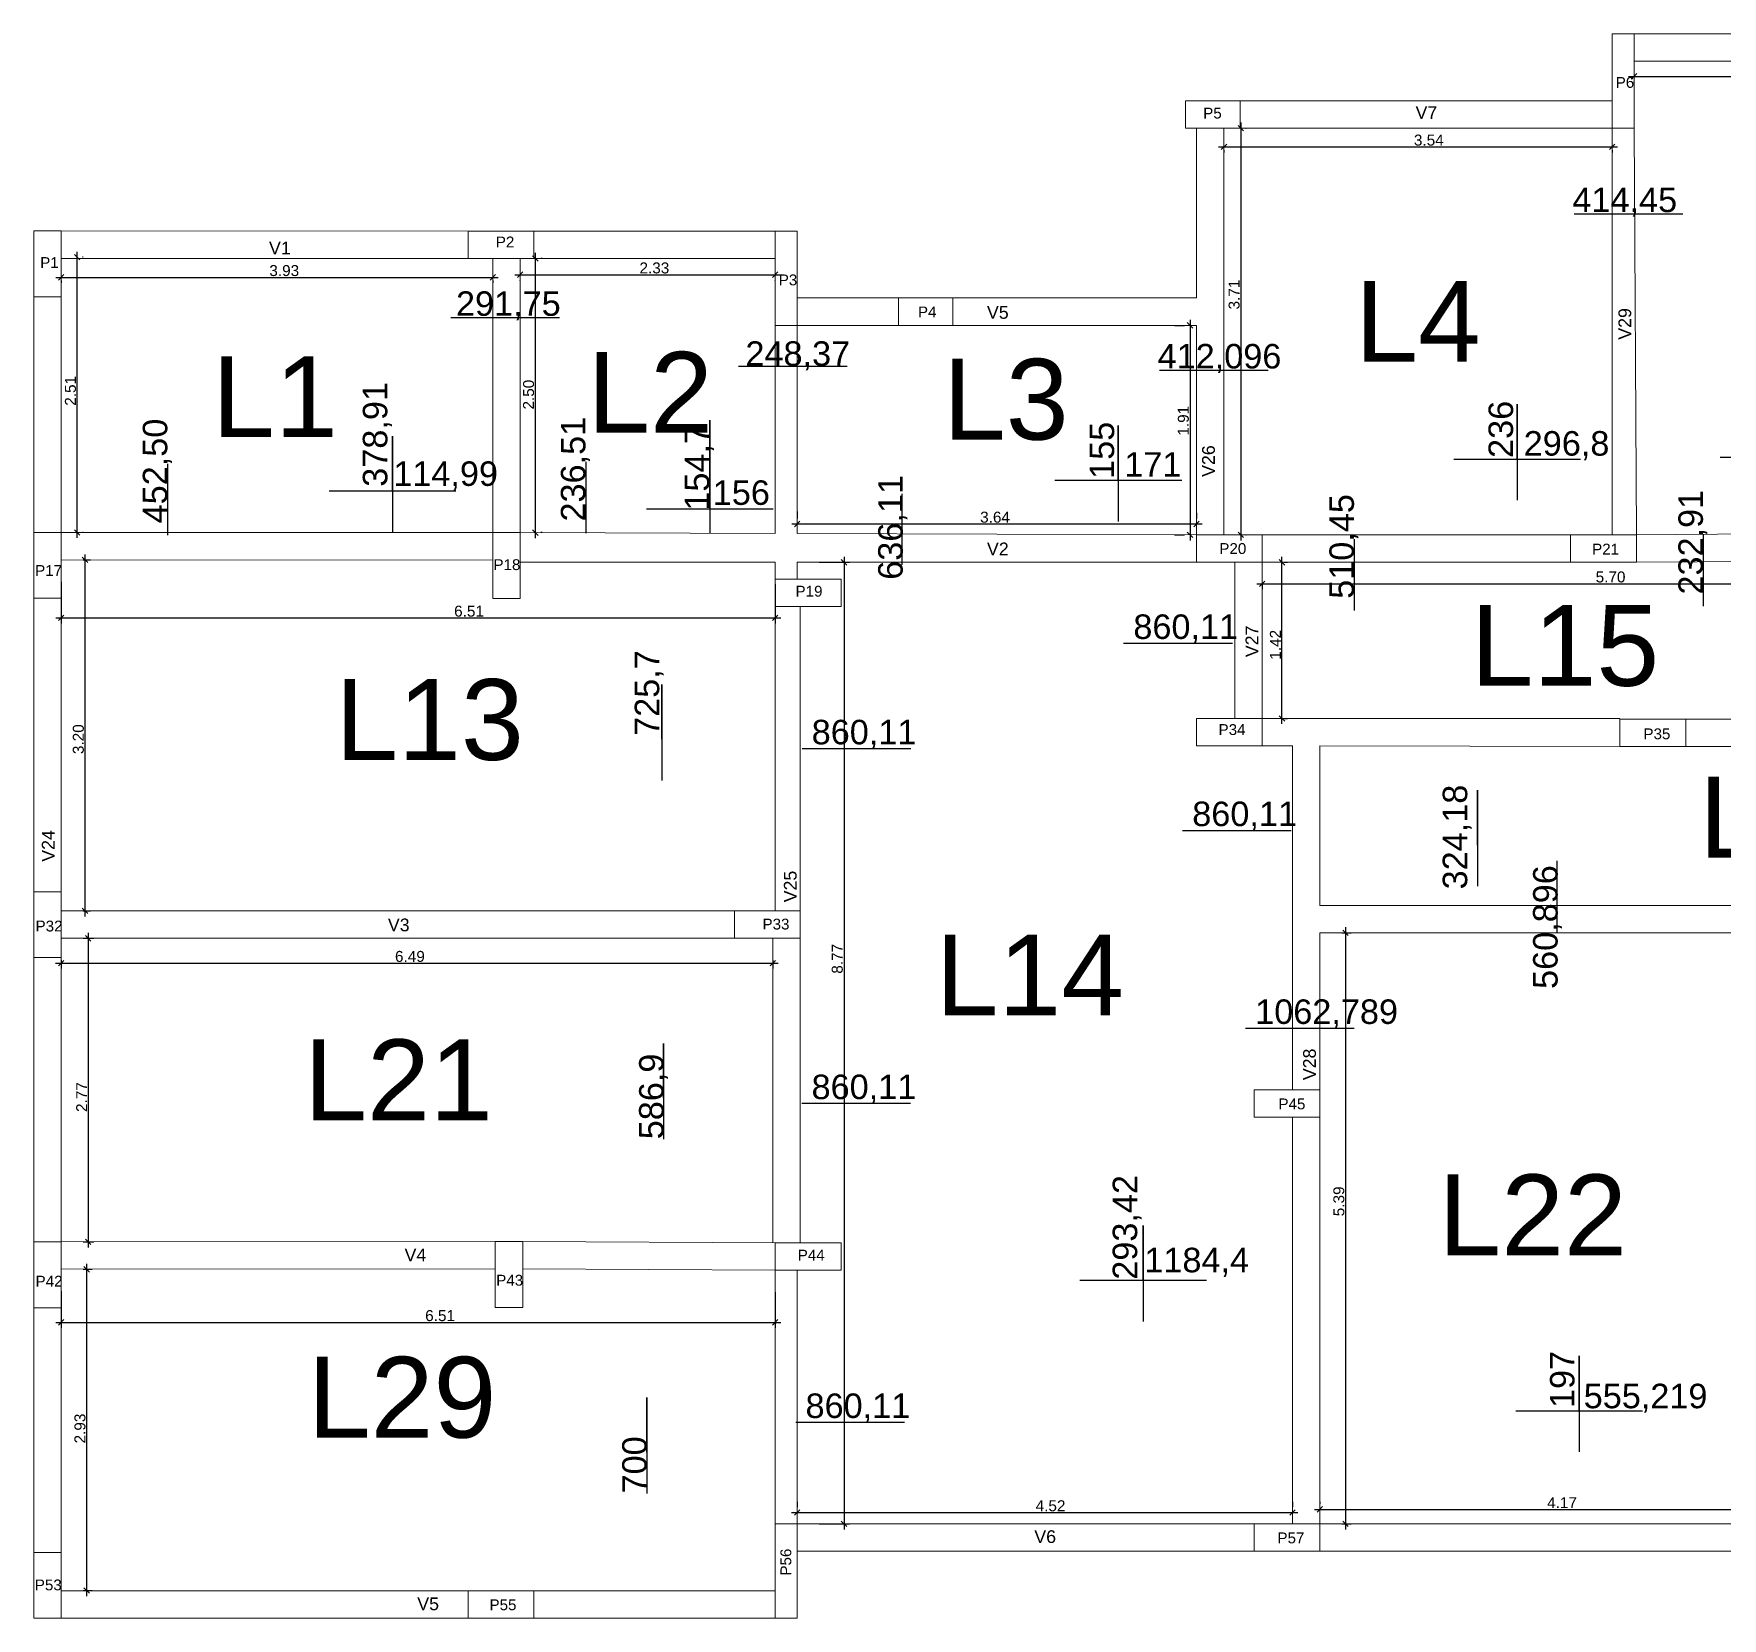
# Model space of a CAD drawing. Header units: millimetres. Extents: x 2878 to 6301, y 540 to 1980.
# Drawn here: x 2911.97 to 2927.36, y 641.47 to 655.93 of the extents above; entities that cross this region are included whole.
import ezdxf

# ---------------------------------------------------------------- set-up
doc = ezdxf.new("R2010")
doc.units = ezdxf.units.MM
doc.header["$LTSCALE"] = 4
for name, color, linetype, lineweight in [('ALVENARIA', 4, 'Continuous', 20), ('COTAS', 35, 'Continuous', 5), ('PILAR', 1, 'Continuous', 5), ('TEXTO', 5, 'Continuous', 20)]:
    doc.layers.add(name, color=color, linetype=linetype, lineweight=lineweight)
doc.layers.add('LINHA DE MOMENTOS', color=42, linetype='Continuous')
doc.styles.get("Standard").update_dxf_attribs({"font": 'arial.ttf'})
doc.dimstyles.new('ISO-25', dxfattribs={"dimscale": 0, "dimtxt": 0.1, "dimasz": 0.05, "dimexe": 0.05, "dimexo": 0.2, "dimgap": 0.01, "dimtad": 1, "dimzin": 4, "dimdsep": 46, "dimtxsty": 'Standard', "dimblk": 'OBLIQUE', "dimcen": 0.1, "dimdle": 0.05, "dimclrt": 256, "dimadec": 0, "dimazin": 0, "dimtfac": 1, "dimtix": 1, "dimtofl": 0, "dimtmove": 0, "dimatfit": 3, "dimfxl": 1, "dimtfillclr": 256, "dimarcsym": 0})

# ---------------------------------------------------------------- blocks, each defined once
blk = doc.blocks.new('PILAR')
at = {"layer": 'PILAR', "ltscale": 0.01}
blk.add_lwpolyline([(-0.15, 0), (0.1, 0), (0.1, -0.6), (-0.15, -0.6)], close=True, dxfattribs=at)
blk = doc.blocks.new('_Oblique')
at = {"color": 0, "linetype": 'ByBlock', "lineweight": -2}
blk.add_line((-0.5, -0.5), (0.5, 0.5), dxfattribs=at)
blk = doc.blocks.new('*D673')
at = {"layer": 'COTAS', "color": 0, "lineweight": -2, "transparency": 16777216}
for p, q in [((2912.17, 653.704), (2916.205, 653.704)), ((2912.22, 653.676), (2912.22, 653.654)), ((2916.155, 653.676), (2916.155, 653.654))]:
    blk.add_line(p, q, dxfattribs=at)
at = {"layer": 'Defpoints', "color": 0, "transparency": 16777216}
for p in [(2912.22, 653.876), (2916.155, 653.876), (2916.155, 653.704)]:
    blk.add_point(p, dxfattribs=at)
at = {"layer": 'COTAS', "color": 0, "lineweight": -2, "transparency": 16777216, "xscale": 0.05, "yscale": 0.05, "zscale": 0.05, "rotation": 180}
blk.add_blockref('_Oblique', (2912.22, 653.704), dxfattribs=at)
at = {"layer": 'COTAS', "color": 0, "lineweight": -2, "transparency": 16777216, "xscale": 0.05, "yscale": 0.05, "zscale": 0.05}
blk.add_blockref('_Oblique', (2916.155, 653.704), dxfattribs=at)
at = {"layer": 'COTAS', "transparency": 16777216, "insert": (2914.253, 653.765), "char_height": 0.1, "attachment_point": 5}
blk.add_mtext('3.93', dxfattribs=at)
blk = doc.blocks.new('*D674')
at = {"layer": 'COTAS', "color": 0, "lineweight": -2, "transparency": 16777216}
for p, q in [((2912.365, 651.327), (2912.365, 653.938)), ((2912.42, 653.888), (2912.415, 653.888)), ((2912.42, 651.377), (2912.415, 651.377))]:
    blk.add_line(p, q, dxfattribs=at)
at = {"layer": 'Defpoints', "color": 0, "transparency": 16777216}
for p in [(2912.22, 653.888), (2912.365, 653.888), (2912.22, 651.377)]:
    blk.add_point(p, dxfattribs=at)
at = {"layer": 'COTAS', "color": 0, "lineweight": -2, "transparency": 16777216, "xscale": 0.05, "yscale": 0.05, "zscale": 0.05}
for p, rotation in [((2912.365, 653.888), 90), ((2912.365, 651.377), 270)]:
    blk.add_blockref('_Oblique', p, dxfattribs=dict(at, rotation=rotation))
at = {"layer": 'COTAS', "transparency": 16777216, "insert": (2912.304, 652.669), "char_height": 0.1, "attachment_point": 5, "rotation": 90}
blk.add_mtext('2.51', dxfattribs=at)
blk = doc.blocks.new('*D675')
at = {"layer": 'COTAS', "color": 0, "lineweight": -2, "transparency": 16777216}
for p, q in [((2916.355, 653.728), (2918.78, 653.728)), ((2916.405, 653.676), (2916.405, 653.678)), ((2918.73, 653.676), (2918.73, 653.678))]:
    blk.add_line(p, q, dxfattribs=at)
at = {"layer": 'Defpoints', "color": 0, "transparency": 16777216}
for p in [(2916.405, 653.876), (2918.73, 653.876), (2918.73, 653.728)]:
    blk.add_point(p, dxfattribs=at)
at = {"layer": 'COTAS', "color": 0, "lineweight": -2, "transparency": 16777216, "xscale": 0.05, "yscale": 0.05, "zscale": 0.05, "rotation": 180}
blk.add_blockref('_Oblique', (2916.405, 653.728), dxfattribs=at)
at = {"layer": 'COTAS', "color": 0, "lineweight": -2, "transparency": 16777216, "xscale": 0.05, "yscale": 0.05, "zscale": 0.05}
blk.add_blockref('_Oblique', (2918.73, 653.728), dxfattribs=at)
at = {"layer": 'COTAS', "transparency": 16777216, "insert": (2917.628, 653.789), "char_height": 0.1, "attachment_point": 5}
blk.add_mtext('2.33', dxfattribs=at)
blk = doc.blocks.new('*D676')
at = {"layer": 'COTAS', "color": 0, "lineweight": -2, "transparency": 16777216}
for p, q in [((2916.542, 653.926), (2916.542, 651.326)), ((2916.605, 653.876), (2916.592, 653.876)), ((2916.605, 651.376), (2916.592, 651.376))]:
    blk.add_line(p, q, dxfattribs=at)
at = {"layer": 'Defpoints', "color": 0, "transparency": 16777216}
for p in [(2916.405, 653.876), (2916.405, 651.376), (2916.542, 651.376)]:
    blk.add_point(p, dxfattribs=at)
at = {"layer": 'COTAS', "color": 0, "lineweight": -2, "transparency": 16777216, "xscale": 0.05, "yscale": 0.05, "zscale": 0.05}
for p, rotation in [((2916.542, 653.876), 90), ((2916.542, 651.376), 270)]:
    blk.add_blockref('_Oblique', p, dxfattribs=dict(at, rotation=rotation))
at = {"layer": 'COTAS', "transparency": 16777216, "insert": (2916.481, 652.634), "char_height": 0.1, "attachment_point": 5, "rotation": 90}
blk.add_mtext('2.50', dxfattribs=at)
blk = doc.blocks.new('*D677')
at = {"layer": 'COTAS', "color": 0, "lineweight": -2, "transparency": 16777216}
for p, q in [((2918.93, 651.568), (2918.93, 651.505)), ((2922.571, 651.555), (2922.571, 651.505)), ((2918.88, 651.455), (2922.621, 651.455))]:
    blk.add_line(p, q, dxfattribs=at)
at = {"layer": 'Defpoints', "color": 0, "transparency": 16777216}
for p in [(2918.93, 651.368), (2922.571, 651.455), (2922.571, 651.355)]:
    blk.add_point(p, dxfattribs=at)
at = {"layer": 'COTAS', "color": 0, "lineweight": -2, "transparency": 16777216, "xscale": 0.05, "yscale": 0.05, "zscale": 0.05, "rotation": 180}
blk.add_blockref('_Oblique', (2918.93, 651.455), dxfattribs=at)
at = {"layer": 'COTAS', "color": 0, "lineweight": -2, "transparency": 16777216, "xscale": 0.05, "yscale": 0.05, "zscale": 0.05}
blk.add_blockref('_Oblique', (2922.571, 651.455), dxfattribs=at)
at = {"layer": 'COTAS', "transparency": 16777216, "insert": (2920.734, 651.516), "char_height": 0.1, "attachment_point": 5}
blk.add_mtext('3.64', dxfattribs=at)
blk = doc.blocks.new('*D678')
at = {"layer": 'COTAS', "color": 0, "lineweight": -2, "transparency": 16777216}
for p, q in [((2922.371, 653.266), (2922.462, 653.266)), ((2922.512, 653.316), (2922.512, 651.305)), ((2922.37, 651.355), (2922.462, 651.355))]:
    blk.add_line(p, q, dxfattribs=at)
at = {"layer": 'Defpoints', "color": 0, "transparency": 16777216}
for p in [(2922.571, 653.266), (2922.512, 651.355), (2922.57, 651.355)]:
    blk.add_point(p, dxfattribs=at)
at = {"layer": 'COTAS', "color": 0, "lineweight": -2, "transparency": 16777216, "xscale": 0.05, "yscale": 0.05, "zscale": 0.05}
for p, rotation in [((2922.512, 653.266), 90), ((2922.512, 651.355), 270)]:
    blk.add_blockref('_Oblique', p, dxfattribs=dict(at, rotation=rotation))
at = {"layer": 'COTAS', "transparency": 16777216, "insert": (2922.451, 652.396), "char_height": 0.1, "attachment_point": 5, "rotation": 90}
blk.add_mtext('1.91', dxfattribs=at)
blk = doc.blocks.new('*D679')
at = {"layer": 'COTAS', "color": 0, "lineweight": -2, "transparency": 16777216}
for p, q in [((2922.771, 654.894), (2926.41, 654.894)), ((2922.821, 654.865), (2922.821, 654.844)), ((2926.36, 654.865), (2926.36, 654.844))]:
    blk.add_line(p, q, dxfattribs=at)
at = {"layer": 'Defpoints', "color": 0, "transparency": 16777216}
for p in [(2922.821, 655.065), (2926.36, 655.065), (2926.36, 654.894)]:
    blk.add_point(p, dxfattribs=at)
at = {"layer": 'COTAS', "color": 0, "lineweight": -2, "transparency": 16777216, "xscale": 0.05, "yscale": 0.05, "zscale": 0.05, "rotation": 180}
blk.add_blockref('_Oblique', (2922.821, 654.894), dxfattribs=at)
at = {"layer": 'COTAS', "color": 0, "lineweight": -2, "transparency": 16777216, "xscale": 0.05, "yscale": 0.05, "zscale": 0.05}
blk.add_blockref('_Oblique', (2926.36, 654.894), dxfattribs=at)
at = {"layer": 'COTAS', "transparency": 16777216, "insert": (2924.689, 654.955), "char_height": 0.1, "attachment_point": 5}
blk.add_mtext('3.54', dxfattribs=at)
blk = doc.blocks.new('*D680')
at = {"layer": 'COTAS', "color": 0, "lineweight": -2, "transparency": 16777216}
for p, q in [((2922.975, 655.115), (2922.975, 651.305)), ((2923.021, 655.065), (2923.025, 655.065)), ((2923.021, 651.355), (2923.025, 651.355))]:
    blk.add_line(p, q, dxfattribs=at)
at = {"layer": 'Defpoints', "color": 0, "transparency": 16777216}
for p in [(2922.821, 655.065), (2922.821, 651.355), (2922.975, 651.355)]:
    blk.add_point(p, dxfattribs=at)
at = {"layer": 'COTAS', "color": 0, "lineweight": -2, "transparency": 16777216, "xscale": 0.05, "yscale": 0.05, "zscale": 0.05}
for p, rotation in [((2922.975, 655.065), 90), ((2922.975, 651.355), 270)]:
    blk.add_blockref('_Oblique', p, dxfattribs=dict(at, rotation=rotation))
at = {"layer": 'COTAS', "transparency": 16777216, "insert": (2922.914, 653.547), "char_height": 0.1, "attachment_point": 5, "rotation": 90}
blk.add_mtext('3.71', dxfattribs=at)
blk = doc.blocks.new('*D681')
at = {"layer": 'COTAS', "color": 0, "lineweight": -2, "transparency": 16777216}
for p, q in [((2926.51, 655.537), (2928.935, 655.537)), ((2926.56, 655.475), (2926.56, 655.487)), ((2928.885, 655.475), (2928.885, 655.487))]:
    blk.add_line(p, q, dxfattribs=at)
at = {"layer": 'Defpoints', "color": 0, "transparency": 16777216}
for p in [(2926.56, 655.675), (2928.885, 655.675), (2928.885, 655.537)]:
    blk.add_point(p, dxfattribs=at)
at = {"layer": 'COTAS', "color": 0, "lineweight": -2, "transparency": 16777216, "xscale": 0.05, "yscale": 0.05, "zscale": 0.05, "rotation": 180}
blk.add_blockref('_Oblique', (2926.56, 655.537), dxfattribs=at)
at = {"layer": 'COTAS', "color": 0, "lineweight": -2, "transparency": 16777216, "xscale": 0.05, "yscale": 0.05, "zscale": 0.05}
blk.add_blockref('_Oblique', (2928.885, 655.537), dxfattribs=at)
at = {"layer": 'COTAS', "transparency": 16777216, "insert": (2927.806, 655.598), "char_height": 0.1, "attachment_point": 5}
blk.add_mtext('2.33', dxfattribs=at)
blk = doc.blocks.new('*D698')
at = {"layer": 'COTAS', "color": 0, "lineweight": -2, "transparency": 16777216}
for p, q in [((2918.879, 642.439), (2923.496, 642.439)), ((2918.929, 642.535), (2918.929, 642.489)), ((2923.446, 642.535), (2923.446, 642.489))]:
    blk.add_line(p, q, dxfattribs=at)
at = {"layer": 'Defpoints', "color": 0, "transparency": 16777216}
for p in [(2923.446, 642.439), (2918.929, 642.335), (2923.446, 642.335)]:
    blk.add_point(p, dxfattribs=at)
at = {"layer": 'COTAS', "color": 0, "lineweight": -2, "transparency": 16777216, "xscale": 0.05, "yscale": 0.05, "zscale": 0.05, "rotation": 180}
blk.add_blockref('_Oblique', (2918.929, 642.439), dxfattribs=at)
at = {"layer": 'COTAS', "color": 0, "lineweight": -2, "transparency": 16777216, "xscale": 0.05, "yscale": 0.05, "zscale": 0.05}
blk.add_blockref('_Oblique', (2923.446, 642.439), dxfattribs=at)
at = {"layer": 'COTAS', "transparency": 16777216, "insert": (2921.24, 642.5), "char_height": 0.1, "attachment_point": 5}
blk.add_mtext('4.52', dxfattribs=at)
blk = doc.blocks.new('*D699')
at = {"layer": 'COTAS', "color": 0, "lineweight": -2, "transparency": 16777216}
for p, q in [((2919.13, 651.105), (2919.407, 651.105)), ((2919.357, 651.155), (2919.357, 642.285)), ((2919.129, 642.335), (2919.407, 642.335))]:
    blk.add_line(p, q, dxfattribs=at)
at = {"layer": 'Defpoints', "color": 0, "transparency": 16777216}
for p in [(2918.93, 651.105), (2918.929, 642.335), (2919.357, 642.335)]:
    blk.add_point(p, dxfattribs=at)
at = {"layer": 'COTAS', "color": 0, "lineweight": -2, "transparency": 16777216, "xscale": 0.05, "yscale": 0.05, "zscale": 0.05}
for p, rotation in [((2919.357, 651.105), 90), ((2919.357, 642.335), 270)]:
    blk.add_blockref('_Oblique', p, dxfattribs=dict(at, rotation=rotation))
at = {"layer": 'COTAS', "transparency": 16777216, "insert": (2919.296, 647.489), "char_height": 0.1, "attachment_point": 5, "rotation": 90}
blk.add_mtext('8.77', dxfattribs=at)
blk = doc.blocks.new('*D704')
at = {"layer": 'COTAS', "color": 0, "lineweight": -2, "transparency": 16777216}
for p, q in [((2923.646, 642.468), (2927.911, 642.468)), ((2923.696, 642.535), (2923.696, 642.518)), ((2927.861, 642.535), (2927.861, 642.518))]:
    blk.add_line(p, q, dxfattribs=at)
at = {"layer": 'Defpoints', "color": 0, "transparency": 16777216}
for p in [(2927.861, 642.468), (2923.696, 642.335), (2927.861, 642.335)]:
    blk.add_point(p, dxfattribs=at)
at = {"layer": 'COTAS', "color": 0, "lineweight": -2, "transparency": 16777216, "xscale": 0.05, "yscale": 0.05, "zscale": 0.05, "rotation": 180}
blk.add_blockref('_Oblique', (2923.696, 642.468), dxfattribs=at)
at = {"layer": 'COTAS', "color": 0, "lineweight": -2, "transparency": 16777216, "xscale": 0.05, "yscale": 0.05, "zscale": 0.05}
blk.add_blockref('_Oblique', (2927.861, 642.468), dxfattribs=at)
at = {"layer": 'COTAS', "transparency": 16777216, "insert": (2925.904, 642.529), "char_height": 0.1, "attachment_point": 5}
blk.add_mtext('4.17', dxfattribs=at)
blk = doc.blocks.new('*D705')
at = {"layer": 'COTAS', "color": 0, "lineweight": -2, "transparency": 16777216}
for p, q in [((2923.896, 647.726), (2923.98, 647.726)), ((2923.93, 647.776), (2923.93, 642.285)), ((2923.896, 642.335), (2923.98, 642.335))]:
    blk.add_line(p, q, dxfattribs=at)
at = {"layer": 'Defpoints', "color": 0, "transparency": 16777216}
for p in [(2923.696, 647.726), (2923.696, 642.335), (2923.93, 642.335)]:
    blk.add_point(p, dxfattribs=at)
at = {"layer": 'COTAS', "color": 0, "lineweight": -2, "transparency": 16777216, "xscale": 0.05, "yscale": 0.05, "zscale": 0.05}
for p, rotation in [((2923.93, 647.726), 90), ((2923.93, 642.335), 270)]:
    blk.add_blockref('_Oblique', p, dxfattribs=dict(at, rotation=rotation))
at = {"layer": 'COTAS', "transparency": 16777216, "insert": (2923.869, 645.277), "char_height": 0.1, "attachment_point": 5, "rotation": 90}
blk.add_mtext('5.39', dxfattribs=at)
blk = doc.blocks.new('*D720')
at = {"layer": 'COTAS', "color": 0, "lineweight": -2, "transparency": 16777216}
for p, q in [((2912.22, 650.927), (2912.22, 650.548)), ((2918.73, 650.905), (2918.73, 650.548)), ((2912.17, 650.598), (2918.78, 650.598))]:
    blk.add_line(p, q, dxfattribs=at)
at = {"layer": 'Defpoints', "color": 0, "transparency": 16777216}
for p in [(2912.22, 651.127), (2918.73, 651.105), (2918.73, 650.598)]:
    blk.add_point(p, dxfattribs=at)
at = {"layer": 'COTAS', "color": 0, "lineweight": -2, "transparency": 16777216, "xscale": 0.05, "yscale": 0.05, "zscale": 0.05, "rotation": 180}
blk.add_blockref('_Oblique', (2912.22, 650.598), dxfattribs=at)
at = {"layer": 'COTAS', "color": 0, "lineweight": -2, "transparency": 16777216, "xscale": 0.05, "yscale": 0.05, "zscale": 0.05}
blk.add_blockref('_Oblique', (2918.73, 650.598), dxfattribs=at)
at = {"layer": 'COTAS', "transparency": 16777216, "insert": (2915.938, 650.659), "char_height": 0.1, "attachment_point": 5}
blk.add_mtext('6.51', dxfattribs=at)
blk = doc.blocks.new('*D721')
at = {"layer": 'COTAS', "color": 0, "lineweight": -2, "transparency": 16777216}
for p, q in [((2912.42, 651.127), (2912.487, 651.127)), ((2912.437, 647.876), (2912.437, 651.177)), ((2912.419, 647.926), (2912.487, 647.926))]:
    blk.add_line(p, q, dxfattribs=at)
at = {"layer": 'Defpoints', "color": 0, "transparency": 16777216}
for p in [(2912.22, 651.127), (2912.437, 651.127), (2912.219, 647.926)]:
    blk.add_point(p, dxfattribs=at)
at = {"layer": 'COTAS', "color": 0, "lineweight": -2, "transparency": 16777216, "xscale": 0.05, "yscale": 0.05, "zscale": 0.05}
for p, rotation in [((2912.437, 651.127), 90), ((2912.437, 647.926), 270)]:
    blk.add_blockref('_Oblique', p, dxfattribs=dict(at, rotation=rotation))
at = {"layer": 'COTAS', "transparency": 16777216, "insert": (2912.376, 649.492), "char_height": 0.1, "attachment_point": 5, "rotation": 90}
blk.add_mtext('3.20', dxfattribs=at)
blk = doc.blocks.new('*D724')
at = {"layer": 'COTAS', "color": 0, "lineweight": -2, "transparency": 16777216}
for p, q in [((2923.35, 649.631), (2923.35, 651.155)), ((2923.37, 651.105), (2923.4, 651.105)), ((2923.37, 649.681), (2923.4, 649.681))]:
    blk.add_line(p, q, dxfattribs=at)
at = {"layer": 'Defpoints', "color": 0, "transparency": 16777216}
for p in [(2923.17, 651.105), (2923.35, 651.105), (2923.17, 649.681)]:
    blk.add_point(p, dxfattribs=at)
at = {"layer": 'COTAS', "color": 0, "lineweight": -2, "transparency": 16777216, "xscale": 0.05, "yscale": 0.05, "zscale": 0.05}
for p, rotation in [((2923.35, 651.105), 90), ((2923.35, 649.681), 270)]:
    blk.add_blockref('_Oblique', p, dxfattribs=dict(at, rotation=rotation))
at = {"layer": 'COTAS', "transparency": 16777216, "insert": (2923.29, 650.353), "char_height": 0.1, "attachment_point": 5, "rotation": 90}
blk.add_mtext('1.42', dxfattribs=at)
blk = doc.blocks.new('*D725')
at = {"layer": 'COTAS', "color": 0, "lineweight": -2, "transparency": 16777216}
for p, q in [((2923.12, 650.909), (2928.923, 650.909)), ((2923.17, 650.905), (2923.17, 650.859)), ((2928.873, 650.923), (2928.873, 650.859))]:
    blk.add_line(p, q, dxfattribs=at)
at = {"layer": 'Defpoints', "color": 0, "transparency": 16777216}
for p in [(2923.17, 651.105), (2928.873, 651.123), (2928.873, 650.909)]:
    blk.add_point(p, dxfattribs=at)
at = {"layer": 'COTAS', "color": 0, "lineweight": -2, "transparency": 16777216, "xscale": 0.05, "yscale": 0.05, "zscale": 0.05, "rotation": 180}
blk.add_blockref('_Oblique', (2923.17, 650.909), dxfattribs=at)
at = {"layer": 'COTAS', "color": 0, "lineweight": -2, "transparency": 16777216, "xscale": 0.05, "yscale": 0.05, "zscale": 0.05}
blk.add_blockref('_Oblique', (2928.873, 650.909), dxfattribs=at)
at = {"layer": 'COTAS', "transparency": 16777216, "insert": (2926.346, 650.971), "char_height": 0.1, "attachment_point": 5}
blk.add_mtext('5.70', dxfattribs=at)
blk = doc.blocks.new('*D728')
at = {"layer": 'COTAS', "color": 0, "lineweight": -2, "transparency": 16777216}
for p, q in [((2912.419, 647.676), (2912.516, 647.676)), ((2912.466, 647.726), (2912.466, 644.857)), ((2912.42, 644.907), (2912.516, 644.907))]:
    blk.add_line(p, q, dxfattribs=at)
at = {"layer": 'Defpoints', "color": 0, "transparency": 16777216}
for p in [(2912.219, 647.676), (2912.22, 644.907), (2912.466, 644.907)]:
    blk.add_point(p, dxfattribs=at)
at = {"layer": 'COTAS', "color": 0, "lineweight": -2, "transparency": 16777216, "xscale": 0.05, "yscale": 0.05, "zscale": 0.05}
for p, rotation in [((2912.466, 647.676), 90), ((2912.466, 644.907), 270)]:
    blk.add_blockref('_Oblique', p, dxfattribs=dict(at, rotation=rotation))
at = {"layer": 'COTAS', "transparency": 16777216, "insert": (2912.406, 646.228), "char_height": 0.1, "attachment_point": 5, "rotation": 90}
blk.add_mtext('2.77', dxfattribs=at)
blk = doc.blocks.new('*D729')
at = {"layer": 'COTAS', "color": 0, "lineweight": -2, "transparency": 16777216}
for p, q in [((2912.169, 647.449), (2918.758, 647.449)), ((2912.219, 647.476), (2912.219, 647.399)), ((2918.708, 647.476), (2918.708, 647.399))]:
    blk.add_line(p, q, dxfattribs=at)
at = {"layer": 'Defpoints', "color": 0, "transparency": 16777216}
for p in [(2912.219, 647.676), (2918.708, 647.676), (2918.708, 647.449)]:
    blk.add_point(p, dxfattribs=at)
at = {"layer": 'COTAS', "color": 0, "lineweight": -2, "transparency": 16777216, "xscale": 0.05, "yscale": 0.05, "zscale": 0.05, "rotation": 180}
blk.add_blockref('_Oblique', (2912.219, 647.449), dxfattribs=at)
at = {"layer": 'COTAS', "color": 0, "lineweight": -2, "transparency": 16777216, "xscale": 0.05, "yscale": 0.05, "zscale": 0.05}
blk.add_blockref('_Oblique', (2918.708, 647.449), dxfattribs=at)
at = {"layer": 'COTAS', "transparency": 16777216, "insert": (2915.399, 647.51), "char_height": 0.1, "attachment_point": 5}
blk.add_mtext('6.49', dxfattribs=at)
blk = doc.blocks.new('*D730')
at = {"layer": 'COTAS', "color": 0, "lineweight": -2, "transparency": 16777216}
for p, q in [((2912.22, 644.457), (2912.22, 644.123)), ((2918.73, 644.45), (2918.73, 644.123)), ((2912.17, 644.173), (2918.78, 644.173))]:
    blk.add_line(p, q, dxfattribs=at)
at = {"layer": 'Defpoints', "color": 0, "transparency": 16777216}
for p in [(2912.22, 644.657), (2918.73, 644.65), (2918.73, 644.173)]:
    blk.add_point(p, dxfattribs=at)
at = {"layer": 'COTAS', "color": 0, "lineweight": -2, "transparency": 16777216, "xscale": 0.05, "yscale": 0.05, "zscale": 0.05, "rotation": 180}
blk.add_blockref('_Oblique', (2912.22, 644.173), dxfattribs=at)
at = {"layer": 'COTAS', "color": 0, "lineweight": -2, "transparency": 16777216, "xscale": 0.05, "yscale": 0.05, "zscale": 0.05}
blk.add_blockref('_Oblique', (2918.73, 644.173), dxfattribs=at)
at = {"layer": 'COTAS', "transparency": 16777216, "insert": (2915.674, 644.234), "char_height": 0.1, "attachment_point": 5}
blk.add_mtext('6.51', dxfattribs=at)
blk = doc.blocks.new('*D731')
at = {"layer": 'COTAS', "color": 0, "lineweight": -2, "transparency": 16777216}
for p, q in [((2912.42, 644.657), (2912.502, 644.657)), ((2912.452, 641.677), (2912.452, 644.707)), ((2912.42, 641.727), (2912.502, 641.727))]:
    blk.add_line(p, q, dxfattribs=at)
at = {"layer": 'Defpoints', "color": 0, "transparency": 16777216}
for p in [(2912.22, 644.657), (2912.452, 644.657), (2912.22, 641.727)]:
    blk.add_point(p, dxfattribs=at)
at = {"layer": 'COTAS', "color": 0, "lineweight": -2, "transparency": 16777216, "xscale": 0.05, "yscale": 0.05, "zscale": 0.05}
for p, rotation in [((2912.452, 644.657), 90), ((2912.452, 641.727), 270)]:
    blk.add_blockref('_Oblique', p, dxfattribs=dict(at, rotation=rotation))
at = {"layer": 'COTAS', "transparency": 16777216, "insert": (2912.391, 643.205), "char_height": 0.1, "attachment_point": 5, "rotation": 90}
blk.add_mtext('2.93', dxfattribs=at)

msp = doc.modelspace()

# ---------------------------------------------------------------- linework, layer by layer
at = {"layer": 'ALVENARIA'}
for p, q in [((2928.759, 655.925), (2926.56, 655.925)), ((2928.759, 655.675), (2926.56, 655.675)), ((2922.97, 655.315), (2926.36, 655.315)), ((2922.571, 653.516), (2922.571, 655.065)), ((2922.821, 651.355), (2922.821, 655.065)), ((2922.97, 655.065), (2926.36, 655.065)), ((2926.36, 655.065), (2926.36, 651.355)), ((2926.582, 651.355), (2926.56, 655.065)), ((2912.22, 654.127), (2915.93, 654.126)), ((2916.23, 654.126), (2916.23, 654.126)), ((2916.53, 654.126), (2918.73, 654.126)), ((2918.93, 654.126), (2918.93, 653.416)), ((2915.93, 653.876), (2912.22, 653.876)), ((2916.155, 651.376), (2916.155, 653.876)), ((2916.33, 653.876), (2916.53, 653.876)), ((2916.405, 651.376), (2916.405, 653.876)), ((2916.53, 653.876), (2918.73, 653.876)), ((2911.97, 653.527), (2911.97, 651.377)), ((2912.22, 653.527), (2912.22, 651.377)), ((2919.855, 653.516), (2918.93, 653.516)), ((2920.35, 653.516), (2919.855, 653.516)), ((2920.35, 653.516), (2922.571, 653.516)), ((2918.73, 653.266), (2918.73, 651.368)), ((2918.93, 653.266), (2919.855, 653.266)), ((2918.93, 653.266), (2918.93, 651.368)), ((2920.03, 653.266), (2919.855, 653.266)), ((2920.35, 653.266), (2920.13, 653.266)), ((2920.35, 653.266), (2922.571, 653.266)), ((2922.571, 651.355), (2922.571, 653.266)), ((2916.155, 651.376), (2912.22, 651.377)), ((2918.73, 651.368), (2916.405, 651.376)), ((2922.571, 651.355), (2918.93, 651.368)), ((2925.982, 651.355), (2923.17, 651.355)), ((2926.58, 651.355), (2928.875, 651.373)), ((2922.571, 651.205), (2922.571, 651.205)), ((2916.155, 651.126), (2912.22, 651.127)), ((2918.73, 651.105), (2916.405, 651.105)), ((2918.73, 651.105), (2918.73, 650.951)), ((2922.57, 651.105), (2918.93, 651.105)), ((2918.93, 651.105), (2918.93, 650.951)), ((2922.92, 649.681), (2922.92, 651.105)), ((2923.17, 649.681), (2923.17, 651.105)), ((2925.982, 651.105), (2923.17, 651.105)), ((2926.582, 651.105), (2928.873, 651.123)), ((2911.97, 650.777), (2911.969, 648.101)), ((2912.22, 650.777), (2912.219, 648.101)), ((2918.73, 650.701), (2918.73, 647.926)), ((2918.958, 647.926), (2918.958, 650.701)), ((2923.17, 649.681), (2926.432, 649.681)), ((2927.032, 649.674), (2928.51, 649.675)), ((2923.446, 649.431), (2923.17, 649.431)), ((2923.446, 646.295), (2923.446, 649.431)), ((2926.432, 649.424), (2923.696, 649.43)), ((2923.696, 647.976), (2923.696, 649.43)), ((2927.032, 649.424), (2928.51, 649.425)), ((2927.461, 647.976), (2923.696, 647.976)), ((2918.358, 647.926), (2912.219, 647.926)), ((2918.358, 647.676), (2912.219, 647.676)), ((2918.708, 647.676), (2918.708, 644.9)), ((2918.958, 647.676), (2918.958, 644.9)), ((2923.696, 646.295), (2923.696, 647.726)), ((2927.461, 647.726), (2923.696, 647.726)), ((2911.97, 644.907), (2911.969, 647.501)), ((2912.22, 644.907), (2912.219, 647.501)), ((2923.446, 642.335), (2923.446, 646.045)), ((2923.696, 642.335), (2923.696, 646.045)), ((2916.177, 644.91), (2912.22, 644.907)), ((2918.73, 644.9), (2916.427, 644.91)), ((2916.177, 644.66), (2912.22, 644.657)), ((2918.729, 644.65), (2916.426, 644.66)), ((2918.73, 644.65), (2918.729, 642.335)), ((2918.929, 642.335), (2918.929, 644.65)), ((2911.97, 642.075), (2911.97, 644.307)), ((2912.22, 642.075), (2912.22, 644.307)), ((2923.096, 642.335), (2918.929, 642.335)), ((2923.696, 642.335), (2927.861, 642.335)), ((2918.929, 641.475), (2918.93, 642.085)), ((2923.096, 642.085), (2918.93, 642.085)), ((2923.696, 642.085), (2927.861, 642.085)), ((2915.93, 641.725), (2912.216, 641.725)), ((2916.33, 641.725), (2916.53, 641.725)), ((2918.729, 641.725), (2916.53, 641.725)), ((2915.93, 641.475), (2912.22, 641.475)), ((2916.23, 641.475), (2916.53, 641.475)), ((2918.729, 641.475), (2916.53, 641.475))]:
    msp.add_line(p, q, dxfattribs=at)
at = {"layer": 'ALVENARIA', "ltscale": 200}
msp.add_line((2912.22, 654.127), (2912.22, 654.126), dxfattribs=at)
at = {"layer": 'ALVENARIA', "ltscale": 0.03}
for p, q in [((2912.219, 648.126), (2912.219, 648.226)), ((2923.321, 646.045), (2923.321, 646.045)), ((2912.22, 641.475), (2912.07, 641.475))]:
    msp.add_line(p, q, dxfattribs=at)
at = {"layer": 'LINHA DE MOMENTOS'}
for p, q in [((2927.006, 654.28), (2926.014, 654.28)), ((2916.763, 653.335), (2915.771, 653.335)), ((2919.387, 652.89), (2918.395, 652.89)), ((2923.224, 652.853), (2922.233, 652.853)), ((2913.193, 651.354), (2913.193, 652.004)), ((2917.005, 651.371), (2917.005, 652.021)), ((2924.916, 652.046), (2926.072, 652.046)), ((2927.345, 652.065), (2928.501, 652.065)), ((2921.279, 651.853), (2922.436, 651.853)), ((2914.663, 651.756), (2915.819, 651.756)), ((2919.886, 651.082), (2919.886, 651.731)), ((2917.556, 651.593), (2918.712, 651.593)), ((2927.193, 650.705), (2927.193, 651.355)), ((2924.012, 650.666), (2924.012, 651.315)), ((2922.898, 650.364), (2921.906, 650.364)), ((2919.965, 649.403), (2918.974, 649.403)), ((2923.435, 648.657), (2922.444, 648.657)), ((2925.859, 647.733), (2925.859, 648.383)), ((2924.009, 646.853), (2923.017, 646.853)), ((2919.964, 646.168), (2918.973, 646.168)), ((2921.506, 644.557), (2922.662, 644.557)), ((2925.481, 643.366), (2926.637, 643.366)), ((2919.909, 643.26), (2918.917, 643.26))]:
    msp.add_line(p, q, dxfattribs=at)
for points in [[(2925.494, 652.046), (2925.494, 652.547), (2925.494, 651.671)], [(2918.134, 651.693), (2918.134, 652.401), (2918.134, 651.372)], [(2921.857, 651.853), (2921.857, 652.354), (2921.857, 651.478)], [(2915.241, 651.756), (2915.241, 652.256), (2915.241, 651.381)], [(2917.695, 649.491), (2917.695, 649.991), (2917.695, 649.116)], [(2925.133, 648.525), (2925.133, 649.026), (2925.133, 648.15)], [(2917.712, 646.218), (2917.712, 646.718), (2917.712, 645.843)], [(2922.084, 644.557), (2922.084, 645.057), (2922.084, 644.182)], [(2926.059, 643.366), (2926.059, 643.867), (2926.059, 642.991)], [(2917.558, 642.988), (2917.558, 643.488), (2917.558, 642.613)]]:
    msp.add_lwpolyline(points, dxfattribs=at)
at = {"layer": 'PILAR', "color": 1, "ltscale": 0.01}
for points in [[(2926.36, 655.925), (2926.56, 655.925), (2926.56, 655.065), (2926.36, 655.065)], [(2922.97, 655.065), (2922.97, 655.315), (2922.47, 655.315), (2922.47, 655.065)], [(2918.73, 654.126), (2918.93, 654.126), (2918.93, 653.266), (2918.73, 653.266)], [(2918.729, 642.335), (2918.929, 642.335), (2918.929, 641.475), (2918.729, 641.475)]]:
    msp.add_lwpolyline(points, close=True, dxfattribs=at)
at = {"layer": 'PILAR', "ltscale": 0.01}
msp.add_lwpolyline([(2920.35, 653.266), (2920.35, 653.516), (2919.855, 653.516), (2919.855, 653.266)], close=True, dxfattribs=at)

# ---------------------------------------------------------------- block references
at = {"layer": 'COTAS', "xscale": -1}
for p, rotation in [((2912.12, 653.527), 180), ((2915.93, 653.976), 90), ((2922.57, 651.205), 90), ((2925.982, 651.205), 90), ((2919.33, 650.851), 270.0000000000001), ((2922.57, 649.531), 90), ((2926.432, 649.524), 90), ((2912.12, 641.475), 180)]:
    msp.add_blockref('PILAR', p, dxfattribs=dict(at, rotation=rotation))
at = {"layer": 'COTAS'}
for p, rotation in [((2912.07, 650.777), 180), ((2916.255, 650.776), 180), ((2912.069, 647.501), 180), ((2918.358, 647.826), 89.99999999999997), ((2923.696, 646.145), 270), ((2912.07, 644.307), 180), ((2916.277, 644.31), 180), ((2919.33, 644.75), 269.9999999999999), ((2923.696, 642.185), 270), ((2915.93, 641.625), 90)]:
    msp.add_blockref('PILAR', p, dxfattribs=dict(at, rotation=rotation))

# ---------------------------------------------------------------- texts
at = {"layer": 'COTAS', "attachment_point": 1}
for s, insert, char_height in [('P6', (2926.393, 655.531), 0.0988), ('P5', (2922.632, 655.251), 0.0988), ('V7', (2924.568, 655.265), 0.116), ('V1', (2914.114, 654.029), 0.116), ('P2', (2916.182, 654.076), 0.0988), ('P1', (2912.028, 653.888), 0.0988), ('P3', (2918.762, 653.73), 0.0988), ('L4', (2924.017, 653.671), 0.7375), ('P4', (2920.031, 653.438), 0.0988), ('V5', (2920.66, 653.442), 0.116), ('L1', (2913.595, 652.984), 0.7375), ('L2', (2917.016, 653.024), 0.7375), ('L3', (2920.259, 652.961), 0.7375), ('V2', (2920.66, 651.285), 0.116), ('P20', (2922.779, 651.28), 0.0988), ('P21', (2926.178, 651.275), 0.0988), ('P17', (2911.982, 651.08), 0.0988), ('P18', (2916.161, 651.133), 0.0988), ('P19', (2918.915, 650.891), 0.0988), ('L15', (2925.071, 650.716), 0.7375), ('L13', (2914.719, 650.04), 0.7375), ('P34', (2922.772, 649.629), 0.0988), ('P35', (2926.646, 649.59), 0.0988), ('L.corr', (2927.153, 649.149), 0.7375), ('P32', (2911.986, 647.837), 0.0988), ('V3', (2915.198, 647.856), 0.116), ('P33', (2918.614, 647.855), 0.0988), ('L14', (2920.192, 647.71), 0.7375), ('L21', (2914.435, 646.754), 0.7375), ('P45', (2923.318, 646.215), 0.0988), ('L22', (2924.776, 645.522), 0.7375), ('V4', (2915.35, 644.846), 0.116), ('P44', (2918.935, 644.836), 0.0988), ('P42', (2911.986, 644.598), 0.0988), ('P43', (2916.186, 644.607), 0.0988), ('L29', (2914.468, 643.859), 0.7375), ('V6', (2921.092, 642.277), 0.116), ('P57', (2923.309, 642.257), 0.0988), ('P53', (2911.979, 641.828), 0.0988), ('V5', (2915.466, 641.664), 0.116), ('P55', (2916.125, 641.647), 0.0988)]:
    msp.add_mtext_dynamic_manual_height_columns(s, width=2.5, gutter_width=12.5, heights=[1.872], dxfattribs=dict(at, insert=insert, char_height=char_height))
at = {"layer": 'COTAS', "attachment_point": 1, "rotation": 90}
for s, insert, char_height in [('V29', (2926.418, 653.135), 0.116), ('V26', (2922.622, 651.884), 0.116), ('V27', (2923.018, 650.24), 0.116), ('V24', (2912.043, 648.374), 0.116), ('V25', (2918.809, 648.004), 0.116), ('V28', (2923.543, 646.382), 0.116), ('P56', (2918.777, 641.864), 0.0988)]:
    msp.add_mtext_dynamic_manual_height_columns(s, width=2.5, gutter_width=12.5, heights=[1.872], dxfattribs=dict(at, insert=insert, char_height=char_height))
at = {"layer": 'TEXTO'}
for s, p in [('414,45', (2925.998, 654.299)), ('291,75', (2915.819, 653.353)), ('248,37', (2918.458, 652.897)), ('412,096', (2922.216, 652.873)), ('296,8', (2925.554, 652.078)), ('114,99', (2915.247, 651.802)), ('171', (2921.912, 651.886)), ('156', (2918.16, 651.629)), ('860,11', (2921.995, 650.406)), ('860,11', (2919.062, 649.445)), ('860,11', (2922.532, 648.699)), ('1062,789  ', (2923.106, 646.895)), ('860,11', (2919.061, 646.209)), ('1184,4 ', (2922.095, 644.63)), ('860,11', (2919.006, 643.301)), ('555,219 ', (2926.101, 643.39))]:
    msp.add_text(s, height=0.2235, dxfattribs=at).set_placement(p)
for s, p in [('378,91', (2915.193, 651.794)), ('236', (2925.457, 652.057)), ('452,50', (2913.187, 651.46)), ('236,51', (2916.999, 651.477)), ('154,7', (2918.129, 651.576)), ('155', (2921.82, 651.866)), ('636,11', (2919.892, 650.946)), ('510,45', (2924.006, 650.772)), ('232,91', (2927.188, 650.811)), ('725,7', (2917.672, 649.522)), ('324,18', (2925.039, 648.122)), ('560,896', (2925.863, 647.214)), ('586,9', (2917.712, 645.843)), ('293,42', (2922.03, 644.562)), ('197', (2926.017, 643.392)), ('700', (2917.558, 642.613))]:
    msp.add_text(s, height=0.2235, rotation=90, dxfattribs=at).set_placement(p)

# ---------------------------------------------------------------- dimensions: what is measured, and where the dimension line sits
at = {"layer": 'COTAS'}
for base, p1, p2, picture, middle in [((2928.8855, 655.537), (2926.5603, 655.6753), (2928.8855, 655.6754), '*D681', (2927.8056, 655.537)), ((2926.36, 654.894), (2922.821, 655.065), (2926.36, 655.065), '*D679', (2924.689, 654.894)), ((2916.1546, 653.7036), (2912.2198, 653.8764), (2916.1546, 653.8764), '*D673', (2914.253, 653.7036)), ((2918.7298, 653.7277), (2916.4046, 653.8764), (2918.7298, 653.8764), '*D675', (2917.6279, 653.7277)), ((2922.571, 651.455), (2918.93, 651.368), (2922.571, 651.355), '*D677', (2920.734, 651.455)), ((2918.73, 650.598), (2912.22, 651.127), (2918.73, 651.105), '*D720', (2915.938, 650.598)), ((2928.873, 650.909), (2923.17, 651.105), (2928.873, 651.123), '*D725', (2926.346, 650.909)), ((2918.708, 647.449), (2912.219, 647.676), (2918.708, 647.676), '*D729', (2915.399, 647.449)), ((2918.73, 644.173), (2912.22, 644.657), (2918.73, 644.65), '*D730', (2915.674, 644.173)), ((2927.8607, 642.4683), (2923.6956, 642.3354), (2927.8607, 642.3352), '*D704', (2925.9037, 642.4683)), ((2923.446, 642.439), (2918.929, 642.335), (2923.446, 642.335), '*D698', (2921.24, 642.439))]:
    dim = msp.add_linear_dim(base=base, p1=p1, p2=p2, dimstyle='ISO-25', override={"dimscale": 1}, dxfattribs=at)
    dim.commit()
    dim.dimension.update_dxf_attribs({"geometry": picture, "text_midpoint": middle, "dimtype": 160})
for base, p1, p2, picture, middle in [((2922.975, 651.355), (2922.821, 655.065), (2922.821, 651.355), '*D680', (2922.975, 653.547)), ((2912.365, 653.888), (2912.22, 651.377), (2912.22, 653.888), '*D674', (2912.365, 652.669)), ((2916.542, 651.376), (2916.405, 653.876), (2916.405, 651.376), '*D676', (2916.542, 652.634)), ((2922.512, 651.355), (2922.571, 653.266), (2922.57, 651.355), '*D678', (2922.512, 652.396)), ((2912.437, 651.127), (2912.219, 647.926), (2912.22, 651.127), '*D721', (2912.437, 649.492)), ((2919.357, 642.335), (2918.93, 651.105), (2918.929, 642.335), '*D699', (2919.357, 647.489)), ((2923.35, 651.105), (2923.17, 649.681), (2923.17, 651.105), '*D724', (2923.35, 650.353)), ((2912.466, 644.907), (2912.219, 647.676), (2912.22, 644.907), '*D728', (2912.466, 646.228)), ((2923.93, 642.335), (2923.696, 647.726), (2923.696, 642.335), '*D705', (2923.93, 645.277)), ((2912.452, 644.657), (2912.22, 641.727), (2912.22, 644.657), '*D731', (2912.452, 643.205))]:
    dim = msp.add_linear_dim(base=base, p1=p1, p2=p2, angle=90, dimstyle='ISO-25', override={"dimscale": 1}, dxfattribs=at)
    dim.commit()
    dim.dimension.update_dxf_attribs({"geometry": picture, "text_midpoint": middle, "dimtype": 160})

doc.saveas('drawing.dxf')
